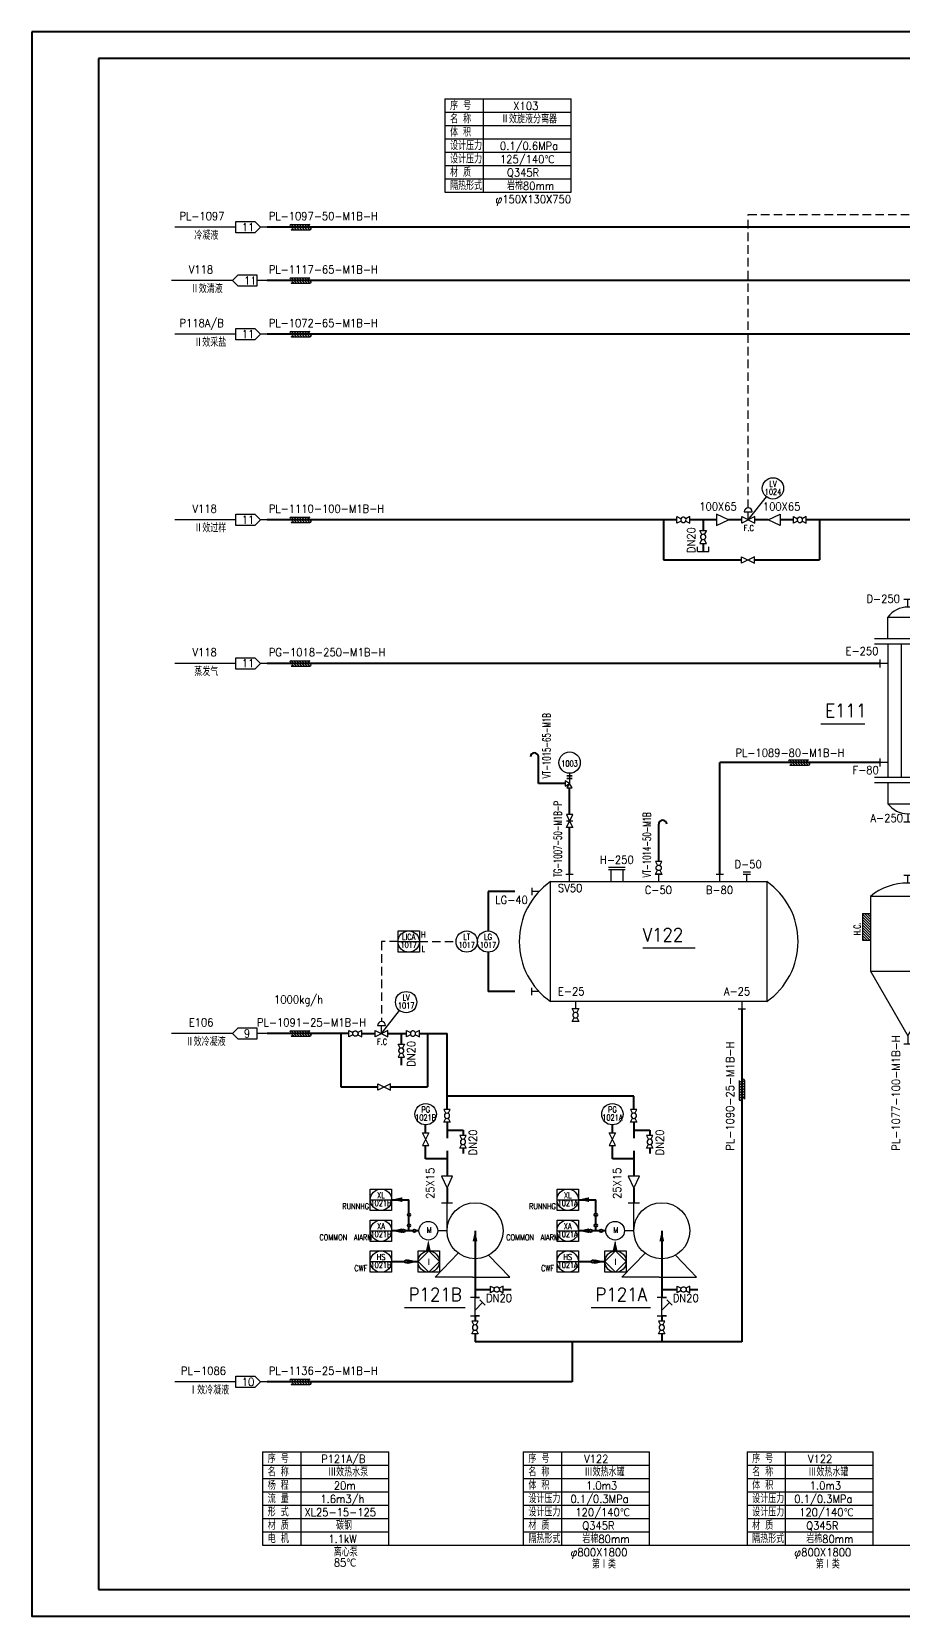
# Model space of a CAD drawing. Header units: millimetres. Extents: x 3 to 844, y 0 to 594.
# Drawn here: x 3 to 330, y 0 to 594 of the extents above; entities that cross this region are included whole.
import ezdxf
from ezdxf.enums import TextEntityAlignment as Align

# ---------------------------------------------------------------- set-up
doc = ezdxf.new("R2010")
doc.units = ezdxf.units.MM
doc.linetypes.add('HIDDEN2', pattern=[4.7625, 3.175, -1.5875])
for name, color, linetype in [('arrow', 9, 'Continuous'), ('instrument', 4, 'Continuous'), ('SB', 2, 'Continuous'), ('TEXT', 2, 'Continuous'), ('TXT', 7, 'Continuous')]:
    doc.layers.add(name, color=color, linetype=linetype)
for name, color, linetype, lineweight in [('PL', 7, 'Continuous', 40), ('标注', 1, 'HIDDEN2', 25), ('粗实线', 7, 'Continuous', 40), ('细实线', 7, 'Continuous', 25), ('设备', 7, 'Continuous', 25)]:
    doc.layers.add(name, color=color, linetype=linetype, lineweight=lineweight)
doc.styles.add('romanc', font='romanc.shx', dxfattribs={"width": 0.7, "bigfont": 'hztxt.shx'})
doc.styles.get("Standard").update_dxf_attribs({"font": 'standard1.shx', "bigfont": 'gbcbig.shx'})

# ---------------------------------------------------------------- blocks, each defined once
blk = doc.blocks.new('A$C6c86742b')
at = {"layer": '设备'}
h = blk.add_hatch(dxfattribs=at)
h.set_pattern_fill('JIS_WOOD', color=256, angle=90)
h.set_pattern_definition([(135, (-1121.0159, -487.17654), (-0.5, -0.5), [])])
h.paths.add_polyline_path([(3, 48.78), (0, 48.78), (0, 38.78), (3, 38.78)])
for p, q in [((15.5, 63.24), (18.5, 63.24)), ((17, 60.24), (17, 63.24)), ((0, 48.78), (0, 38.78)), ((0, 48.78), (3, 48.78)), ((31, 49.94), (34, 49.94)), ((34, 51.44), (34, 48.44)), ((0, 38.78), (3, 38.78)), ((3, 27.25), (17, 3)), ((17, 3), (31, 27.25)), ((15.5, 0), (18.5, 0)), ((17, 3), (17, 0))]:
    blk.add_line(p, q, dxfattribs=at)
blk.add_lwpolyline([(3, 27.25), (31, 27.25), (31, 55.25), (3, 55.25)], close=True, dxfattribs=at)
blk.add_arc((17, 38.1), 22.14, 50.77062, 129.22938, dxfattribs=at)
blk = doc.blocks.new('A$C30e6acbd')
at = {"layer": '设备'}
for p, q in [((34.77, 55.9), (41.07, 55.9)), ((34.77, 55), (41.07, 55)), ((35.67, 55), (35.67, 50.5)), ((40.17, 55), (40.17, 50.5)), ((85.28, 54.1), (87.98, 54.1)), ((6.01, 48.08), (6.01, 45.38)), ((13.07, 50.5), (94.07, 50.5)), ((13.07, 5.5), (13.07, 50.5)), ((18.82, 53.2), (21.52, 53.2)), ((20.17, 50.5), (20.17, 53.2)), ((52.22, 53.2), (54.92, 53.2)), ((53.57, 50.5), (53.57, 53.2)), ((75.11, 53.2), (77.81, 53.2)), ((76.46, 50.5), (76.46, 53.2)), ((85.28, 53.2), (87.98, 53.2)), ((86.63, 50.5), (86.63, 53.2)), ((94.07, 50.5), (94.07, 5.5)), ((8.71, 46.73), (6.01, 46.73)), ((6.01, 7.92), (6.01, 10.62)), ((8.71, 9.27), (6.01, 9.27)), ((94.07, 5.5), (13.07, 5.5)), ((23.75, 2.8), (21.05, 2.8)), ((22.4, 5.5), (22.4, 2.8)), ((83.39, 2.8), (86.09, 2.8)), ((84.74, 5.5), (84.74, 2.8))]:
    blk.add_line(p, q, dxfattribs=at)
for centre, start, end in [((28.71, 28), 124.80245, 235.19755), ((78.43, 28), 304.80245, 55.19755)]:
    blk.add_arc(centre, 27.4, start, end, dxfattribs=at)
blk = doc.blocks.new('A$C0952c0bb')
at = {"layer": '设备'}
for p, q in [((17.4, 35.44), (21.6, 35.44)), ((19.5, 24.94), (19.5, 35.44)), ((19.5, 24.94), (16, 24.94)), ((15.03, 7.48), (23.71, 16.53)), ((43.03, 7.48), (35.09, 15.75)), ((29.03, 7.48), (15.03, 7.48)), ((29.03, 7.48), (43.03, 7.48))]:
    blk.add_line(p, q, dxfattribs=at)
for centre, radius in [((30, 24.94), 10.5), ((12.5, 24.94), 3.5)]:
    blk.add_circle(centre, radius, dxfattribs=at)
blk.add_text('M', height=2.1).set_placement((11.8, 24.18, 126))
blk = doc.blocks.new('A$Cfcf5278a')
at = {"layer": '设备'}
h = blk.add_hatch(dxfattribs=at)
h.set_pattern_fill('JIS_WOOD', color=256)
h.set_pattern_definition([(45, (-1258.7297, -590.2213), (-0.5, 0.5), [])])
h.paths.add_polyline_path([(23, 46.72), (20, 46.72), (20, 36.72), (23, 36.72)])
for p, q in [((11, 83.43), (14, 83.43)), ((12.5, 80.43), (12.5, 83.43)), ((5, 68.72), (5, 76.72)), ((5, 76.72), (20, 76.72)), ((20, 68.72), (20, 76.72)), ((0, 68.72), (25, 68.72)), ((0, 66.72), (25, 66.72)), ((5, 66.72), (5, 16.72)), ((10, 66.72), (10, 16.72)), ((15, 66.72), (15, 16.72)), ((20, 66.72), (20, 16.72)), ((2, 60.84), (2, 57.84)), ((20, 62.75), (23, 62.75)), ((23, 64.25), (23, 61.25)), ((5, 59.34), (2, 59.34)), ((23, 46.72), (20, 46.72)), ((23, 46.72), (23, 36.72)), ((23, 36.72), (20, 36.72)), ((2, 23.63), (2, 20.63)), ((5, 22.13), (2, 22.13)), ((20, 19.32), (23, 19.32)), ((23, 20.82), (23, 17.82)), ((0, 16.72), (25, 16.72)), ((0, 14.72), (25, 14.72)), ((5, 14.72), (5, 6.72)), ((20, 14.72), (20, 6.72)), ((5, 6.72), (20, 6.72)), ((11, 0), (14, 0)), ((12.5, 3), (12.5, 0))]:
    blk.add_line(p, q, dxfattribs=at)
for centre, start, end in [((12.5, 71), 37.29069, 142.70931), ((12.5, 12.43), 217.29069, 322.70931)]:
    blk.add_arc(centre, 9.43, start, end, dxfattribs=at)
blk = doc.blocks.new('A$Cadf2ccbb')
blk.add_lwpolyline([(1.51, 1.64), (0, 2.4), (0, 0), (1.51, 0.76, 1), (3.29, 1.64), (4.8, 2.4), (4.8, 0), (3.29, 0.76, 1.609915), (1.51, 0.76, 4.279146)], format="xyb", close=True)
blk = doc.blocks.new('A$C99887f0c')
blk.add_lwpolyline([(4.8, 2.4), (0, 0), (0, 2.4), (4.8, 0)], close=True)
at = {"layer": '设备'}
for p, q in [((0.9, 4.2), (3.9, 4.2)), ((2.4, 1.2), (2.4, 4.2))]:
    blk.add_line(p, q, dxfattribs=at)
blk.add_arc((2.4, 4.2), 1.5, 0, 180, dxfattribs=at)
blk = doc.blocks.new('A$Cc0267e56')
blk.add_lwpolyline([(4.8, 2.4), (0, 0), (0, 2.4), (4.8, 0)], close=True)
blk = doc.blocks.new('A$C71590365')
blk.add_lwpolyline([(4.53, 2.12), (0, 4.24), (0, 0)], close=True)
blk = doc.blocks.new('A$Cf45da477')
for p, q in [((1.63, 4.24), (0, 4.24)), ((1.63, 0), (0, 0))]:
    blk.add_line(p, q)
blk.add_lwpolyline([(1.63, 0), (1.63, 4.24)])
blk = doc.blocks.new('A$C68e34116')
blk.add_lwpolyline([(2.4, 2.4), (2.4, 1.2), (4.8, 2.4), (4.8, 0), (0, 2.4), (0, 0), (2.4, 1.2), (2.4, 0)])
blk = doc.blocks.new('A$Ca9a4f954')
at = {"layer": 'SB'}
for p, q in [((1.66, 1.66), (0, 2.62)), ((0, 2.62), (0, 0.7)), ((0, 0.7), (1.66, 1.66)), ((2.62, 4.54), (0.7, 4.54)), ((0.7, 4.54), (1.66, 4.54)), ((2.62, 3.58), (0.7, 3.58)), ((0.7, 3.58), (1.66, 3.58)), ((1.66, 1.66), (0.7, 0)), ((0.7, 0), (2.62, 0)), ((1.66, 5.5), (1.66, 4.54)), ((1.66, 4.54), (2.62, 4.54)), ((1.66, 4.54), (1.66, 3.58)), ((1.66, 3.58), (2.62, 3.58)), ((1.66, 3.58), (1.66, 1.66)), ((2.62, 0), (1.66, 1.66))]:
    blk.add_line(p, q, dxfattribs=at)
blk = doc.blocks.new('A$Cb8befc21')
blk.add_lwpolyline([(0, 0, 0, 0, 0), (0, 2.4, 0, 0, 0), (4.8, 0, 0, 1.2, 0), (2.85, 0.975, 0, 0, 0), (4.8, 0, 0, 0, 0), (4.8, 2.4, 0, 0, 0)], format="xyseb")
blk = doc.blocks.new('A$C7aa2ae0a')
at = {"layer": 'arrow'}
blk.add_lwpolyline([(0, 5.57), (0, 2.14), (0, 3.86), (2.14, 3.86), (5, 1), (4, 0), (6, 2), (5, 1), (2.14, 3.86), (6.86, 3.86), (6.86, 2.14), (6.86, 5.57)], dxfattribs=at)
blk = doc.blocks.new('A$Cb12c0229')
at = {"layer": 'TEXT', "style": 'romanc', "width": 0.7}
blk.add_text('H.C.', height=2.5, rotation=90, dxfattribs=at).set_placement((2.5, -0.17))
blk = doc.blocks.new('A$Cbfcf88ef')
at = {"layer": 'arrow', "color": 1, "ltscale": 0.2}
blk.add_lwpolyline([(0, 0, 0, 1.8, 0), (4, 0, 1.8, 1.8, 0)], format="xyseb", dxfattribs=at)

msp = doc.modelspace()

# ---------------------------------------------------------------- hatches: boundary and pattern name
at = {"layer": '细实线'}
h = msp.add_hatch(dxfattribs=at)
h.set_pattern_fill('JIS_WOOD', color=256, angle=90)
h.set_pattern_definition([(135, (-750.9886, -96.83686), (-0.5, -0.5), [])])
edge = h.paths.add_edge_path()
edge.add_arc((107.69, 520.08), 0.5, 270, 450)
edge.add_arc((107.69, 521.08), 0.5, 90, 270, ccw=False)
edge.add_line((107.69, 521.58), (100.69, 521.58))
edge.add_arc((100.69, 521.08), 0.5, 90, 270)
edge.add_arc((100.69, 520.08), 0.5, -90, 90, ccw=False)
edge.add_line((100.69, 519.58), (107.69, 519.58))
h = msp.add_hatch(dxfattribs=at)
h.set_pattern_fill('JIS_WOOD', color=256, angle=90)
h.set_pattern_definition([(135, (-750.9886, -116.83686), (-0.5, -0.5), [])])
edge = h.paths.add_edge_path()
edge.add_arc((107.69, 500.08), 0.5, 270, 450)
edge.add_arc((107.69, 501.08), 0.5, 90, 270, ccw=False)
edge.add_line((107.69, 501.58), (100.69, 501.58))
edge.add_arc((100.69, 501.08), 0.5, 90, 270)
edge.add_arc((100.69, 500.08), 0.5, -90, 90, ccw=False)
edge.add_line((100.69, 499.58), (107.69, 499.58))
h = msp.add_hatch(dxfattribs=at)
h.set_pattern_fill('JIS_WOOD', color=256, angle=90)
h.set_pattern_definition([(135, (-750.9886, -136.9252), (-0.5, -0.5), [])])
edge = h.paths.add_edge_path()
edge.add_arc((107.69, 479.99), 0.5, 270, 450)
edge.add_arc((107.69, 480.99), 0.5, 90, 270, ccw=False)
edge.add_line((107.69, 481.49), (100.69, 481.49))
edge.add_arc((100.69, 480.99), 0.5, 90, 270)
edge.add_arc((100.69, 479.99), 0.5, -90, 90, ccw=False)
edge.add_line((100.69, 479.49), (107.69, 479.49))
h = msp.add_hatch(dxfattribs=at)
h.set_pattern_fill('JIS_WOOD', color=256, angle=90)
h.set_pattern_definition([(135, (-750.9886, -206.5169), (-0.5, -0.5), [])])
edge = h.paths.add_edge_path()
edge.add_arc((107.69, 410.4), 0.5, 270, 450)
edge.add_arc((107.69, 411.4), 0.5, 90, 270, ccw=False)
edge.add_line((107.69, 411.9), (100.69, 411.9))
edge.add_arc((100.69, 411.4), 0.5, 90, 270)
edge.add_arc((100.69, 410.4), 0.5, -90, 90, ccw=False)
edge.add_line((100.69, 409.9), (107.69, 409.9))
h = msp.add_hatch(dxfattribs=at)
h.set_pattern_fill('JIS_WOOD', color=256, angle=90)
h.set_pattern_definition([(135, (-750.9886, -260.3157), (-0.5, -0.5), [])])
edge = h.paths.add_edge_path()
edge.add_arc((107.69, 356.6), 0.5, 270, 450)
edge.add_arc((107.69, 357.6), 0.5, 90, 270, ccw=False)
edge.add_line((107.69, 358.1), (100.69, 358.1))
edge.add_arc((100.69, 357.6), 0.5, 90, 270)
edge.add_arc((100.69, 356.6), 0.5, -90, 90, ccw=False)
edge.add_line((100.69, 356.1), (107.69, 356.1))
h = msp.add_hatch(dxfattribs=at)
h.set_pattern_fill('JIS_WOOD', color=256, angle=90)
h.set_pattern_definition([(135, (-564.1624, -297.52465), (-0.5, -0.5), [])])
edge = h.paths.add_edge_path()
edge.add_arc((294.51, 319.39), 0.5, 270, 450)
edge.add_arc((294.51, 320.39), 0.5, 90, 270, ccw=False)
edge.add_line((294.51, 320.89), (287.51, 320.89))
edge.add_arc((287.51, 320.39), 0.5, 90, 270)
edge.add_arc((287.51, 319.39), 0.5, -90, 90, ccw=False)
edge.add_line((287.51, 318.89), (294.51, 318.89))
h = msp.add_hatch(dxfattribs=at)
h.set_pattern_fill('JIS_WOOD', color=256, angle=90)
h.set_pattern_definition([(135, (-750.9886, -399.0857), (-0.5, -0.5), [])])
edge = h.paths.add_edge_path()
edge.add_arc((107.69, 217.83), 0.5, 270, 450)
edge.add_arc((107.69, 218.83), 0.5, 90, 270, ccw=False)
edge.add_line((107.69, 219.33), (100.69, 219.33))
edge.add_arc((100.69, 218.83), 0.5, 90, 270)
edge.add_arc((100.69, 217.83), 0.5, -90, 90, ccw=False)
edge.add_line((100.69, 217.33), (107.69, 217.33))
h = msp.add_hatch(dxfattribs=at)
h.set_pattern_fill('JIS_WOOD', color=256)
h.set_pattern_definition([(45, (-347.8891, 1052.4539), (-0.5, 0.5), [])])
edge = h.paths.add_edge_path()
edge.add_arc((269.03, 193.78), 0.5, 180, 360)
edge.add_arc((270.03, 193.78), 0.5, 0, 180, ccw=False)
edge.add_line((270.53, 193.78), (270.53, 200.78))
edge.add_arc((270.03, 200.78), 0.5, 0, 180)
edge.add_arc((269.03, 200.78), 0.5, -180, 0, ccw=False)
edge.add_line((268.53, 200.78), (268.53, 193.78))
h = msp.add_hatch(dxfattribs=at)
h.set_pattern_fill('JIS_WOOD', color=256, angle=90)
h.set_pattern_definition([(135, (-750.9886, -529.6724), (-0.5, -0.5), [])])
edge = h.paths.add_edge_path()
edge.add_arc((107.69, 87.25), 0.5, 270, 450)
edge.add_arc((107.69, 88.25), 0.5, 90, 270, ccw=False)
edge.add_line((107.69, 88.75), (100.69, 88.75))
edge.add_arc((100.69, 88.25), 0.5, 90, 270)
edge.add_arc((100.69, 87.25), 0.5, -90, 90, ccw=False)
edge.add_line((100.69, 86.75), (107.69, 86.75))

# ---------------------------------------------------------------- linework, layer by layer
for points in [[(91.69, 520.58), (89.14, 520.58), (87.02, 518.46), (79.95, 518.46), (79.95, 522.7), (87.02, 522.7), (89.14, 520.58)], [(91.69, 500.58), (87.81, 500.58), (87.81, 498.46), (80.74, 498.46), (78.62, 500.58), (80.74, 502.7), (87.81, 502.7), (87.81, 500.58)], [(91.69, 480.49), (89.14, 480.49), (87.02, 478.37), (79.95, 478.37), (79.95, 482.61), (87.02, 482.61), (89.14, 480.49)], [(91.69, 410.9), (89.14, 410.9), (87.02, 408.78), (79.95, 408.78), (79.95, 413.02), (87.02, 413.02), (89.14, 410.9)], [(91.69, 357.1), (89.14, 357.1), (87.02, 354.98), (79.95, 354.98), (79.95, 359.22), (87.02, 359.22), (89.14, 357.1)], [(91.69, 218.33), (87.81, 218.33), (87.81, 216.21), (80.74, 216.21), (78.62, 218.33), (80.74, 220.45), (87.81, 220.45), (87.81, 218.33)], [(91.69, 87.75), (89.14, 87.75), (87.02, 85.62), (79.95, 85.62), (79.95, 89.87), (87.02, 89.87), (89.14, 87.75)]]:
    msp.add_lwpolyline(points)
at = {"layer": 'instrument'}
for p, q in [((271.98, 410.9), (278.76, 419.53)), ((140.7, 252.83), (148.7, 252.83)), ((134.51, 218.33), (141.28, 226.96)), ((130.31, 156.06), (138.31, 156.06)), ((200.31, 156.06), (208.31, 156.06)), ((130.31, 144.42), (138.31, 144.42)), ((200.31, 144.42), (208.31, 144.42)), ((152.22, 136.84), (148.22, 132.84)), ((156.22, 132.84), (152.22, 136.84)), ((222.22, 136.84), (218.22, 132.84)), ((226.22, 132.84), (222.22, 136.84)), ((130.31, 132.84), (138.31, 132.84)), ((148.22, 132.84), (152.22, 128.84)), ((152.22, 128.84), (156.22, 132.84)), ((200.31, 132.84), (208.31, 132.84)), ((218.22, 132.84), (222.22, 128.84)), ((222.22, 128.84), (226.22, 132.84))]:
    msp.add_line(p, q, dxfattribs=at)
for points in [[(140.7, 256.83), (148.7, 256.83), (148.7, 248.83), (140.7, 248.83)], [(130.31, 160.06), (138.31, 160.06), (138.31, 152.06), (130.31, 152.06)], [(200.31, 160.06), (208.31, 160.06), (208.31, 152.06), (200.31, 152.06)], [(130.31, 148.42), (138.31, 148.42), (138.31, 140.42), (130.31, 140.42)], [(200.31, 148.42), (208.31, 148.42), (208.31, 140.42), (200.31, 140.42)], [(130.31, 136.84), (138.31, 136.84), (138.31, 128.84), (130.31, 128.84)], [(148.22, 136.84), (156.22, 136.84), (156.22, 128.84), (148.22, 128.84)], [(200.31, 136.84), (208.31, 136.84), (208.31, 128.84), (200.31, 128.84)], [(218.22, 136.84), (226.22, 136.84), (226.22, 128.84), (218.22, 128.84)]]:
    msp.add_lwpolyline(points, close=True, dxfattribs=at)
at = {"layer": 'instrument', "ltscale": 2}
for centre in [(281.23, 422.68), (204.99, 319.9), (166.44, 252.83), (174.44, 252.83), (143.75, 230.11), (151.06, 188.12), (221.06, 188.12)]:
    msp.add_circle(centre, 4, dxfattribs=at)
at = {"layer": 'instrument'}
for centre in [(144.7, 252.83), (134.31, 156.06), (204.31, 156.06), (134.31, 144.42), (204.31, 144.42), (134.31, 132.84), (152.22, 132.84), (204.31, 132.84), (222.22, 132.84)]:
    msp.add_circle(centre, 4, dxfattribs=at)
at = {"layer": 'PL'}
for p, q in [((423.6, 520.58), (91.69, 520.58)), ((365.3, 500.58), (91.69, 500.58)), ((352.7, 480.49), (91.69, 480.49)), ((245.26, 410.9), (91.69, 410.9)), ((260.06, 410.9), (250.06, 410.9)), ((269.58, 410.9), (264.58, 410.9)), ((279.38, 410.9), (274.38, 410.9)), ((288.91, 410.9), (283.91, 410.9)), ((415.3, 410.9), (293.71, 410.9)), ((321.26, 357.1), (91.69, 357.1)), ((261.29, 278.03), (261.29, 319.89)), ((321.26, 319.89), (261.29, 319.89)), ((204.99, 278.03), (204.99, 295.6)), ((238.39, 282.83), (238.39, 296.79)), ((269.56, 227.63), (269.56, 102.75)), ((122.31, 218.33), (91.69, 218.33)), ((148.71, 218.33), (159.06, 218.33)), ((159.06, 189.92), (159.06, 218.33)), ((229.06, 194.92), (159.06, 194.92)), ((169.56, 144.42), (169.56, 119.4)), ((239.56, 144.42), (239.56, 119.4)), ((269.56, 102.75), (169.56, 102.75)), ((206.01, 87.75), (91.69, 87.75))]:
    msp.add_line(p, q, dxfattribs=at)
at = {"layer": '标注'}
for p, q in [((271.98, 415.4), (271.98, 525.4)), ((271.98, 525.4), (506.19, 525.4)), ((140.7, 252.83), (134.51, 252.83)), ((134.51, 252.83), (134.51, 222.83)), ((148.7, 252.83), (162.44, 252.83)), ((152.22, 136.84), (152.13, 140.92)), ((222.22, 136.84), (222.13, 140.92))]:
    msp.add_line(p, q, dxfattribs=at)
at = {"layer": '粗实线'}
for p, q in [((28.4, 583.89), (28.4, 9.89)), ((834.4, 583.89), (28.4, 583.89)), ((240.26, 410.9), (240.26, 395.9)), ((255.06, 410.9), (255.06, 406.9)), ((298.71, 410.9), (298.71, 395.9)), ((255.06, 402.1), (255.06, 399.1)), ((240.26, 395.9), (269.48, 395.9)), ((274.28, 395.9), (298.71, 395.9)), ((193.33, 312.06), (193.33, 322.06)), ((203.33, 312.06), (193.33, 312.06)), ((204.99, 300.4), (204.99, 310.4)), ((184.44, 271.56), (174.44, 271.56)), ((174.44, 271.56), (174.44, 256.83)), ((174.44, 248.83), (174.44, 234.1)), ((184.44, 234.1), (174.44, 234.1)), ((119.31, 218.33), (119.31, 198.33)), ((127.11, 218.33), (132.11, 218.33)), ((136.91, 218.33), (143.91, 218.33)), ((141.91, 218.33), (141.91, 214.33)), ((151.71, 218.33), (151.71, 198.33)), ((141.91, 209.53), (141.91, 206.53)), ((119.31, 198.33), (133.11, 198.33)), ((137.91, 198.33), (151.71, 198.33)), ((229.06, 189.92), (229.06, 194.92)), ((159.06, 185.12), (159.06, 179.12)), ((229.06, 185.12), (229.06, 179.12)), ((151.06, 181.12), (151.06, 184.12)), ((159.06, 182.12), (165.06, 182.12)), ((165.06, 182.12), (165.06, 180.12)), ((221.06, 181.12), (221.06, 184.12)), ((229.06, 182.12), (235.06, 182.12)), ((235.06, 182.12), (235.06, 180.12)), ((151.06, 171.32), (151.06, 176.32)), ((159.06, 174.32), (159.06, 164.92)), ((165.06, 175.32), (165.06, 173.32)), ((221.06, 171.32), (221.06, 176.32)), ((229.06, 174.32), (229.06, 164.92)), ((235.06, 175.32), (235.06, 173.32)), ((159.06, 171.32), (151.06, 171.32)), ((229.06, 171.32), (221.06, 171.32)), ((159.06, 160.39), (159.06, 154.92)), ((229.06, 160.39), (229.06, 154.92)), ((138.31, 156.06), (144.81, 156.06)), ((144.81, 150.92), (144.81, 156.06)), ((208.31, 156.06), (214.81, 156.06)), ((214.81, 150.92), (214.81, 156.06)), ((144.81, 146.92), (144.81, 149.92)), ((214.81, 146.92), (214.81, 149.92)), ((142.31, 144.42), (138.31, 144.42)), ((146.31, 144.42), (143.31, 144.42)), ((144.81, 144.42), (144.81, 145.92)), ((148.56, 144.42), (147.25, 144.42)), ((212.31, 144.42), (208.31, 144.42)), ((216.31, 144.42), (213.31, 144.42)), ((214.81, 144.42), (214.81, 145.92)), ((218.56, 144.42), (217.25, 144.42)), ((138.31, 132.84), (143.22, 132.84)), ((144.22, 132.84), (148.22, 132.84)), ((208.31, 132.84), (213.22, 132.84)), ((214.22, 132.84), (218.22, 132.84)), ((169.56, 122.4), (175.31, 122.4)), ((180.11, 122.4), (183.11, 122.4)), ((239.56, 122.4), (245.31, 122.4)), ((250.11, 122.4), (253.11, 122.4)), ((169.56, 112.55), (169.56, 110.55)), ((239.56, 112.55), (239.56, 110.55)), ((169.56, 105.75), (169.56, 102.75)), ((206.01, 102.75), (206.01, 87.75)), ((239.56, 105.75), (239.56, 102.75)), ((28.4, 9.89), (834.4, 9.89))]:
    msp.add_line(p, q, dxfattribs=at)
msp.add_lwpolyline([(3.4, 593.89), (3.4, -0.11), (844.4, -0.11), (844.4, 593.89)], close=True, dxfattribs=at)
for centre in [(144.81, 150.42), (214.81, 150.42), (142.81, 144.42), (144.81, 146.42), (146.81, 144.42), (212.81, 144.42), (214.81, 146.42), (216.81, 144.42), (143.72, 132.84), (213.72, 132.84)]:
    msp.add_circle(centre, 0.5, dxfattribs=at)
for centre in [(191.83, 322.06), (239.89, 296.79)]:
    msp.add_arc(centre, 1.5, 0, 180, dxfattribs=at)
at = {"layer": '细实线'}
for p, q in [((158.27, 568.71), (205.6, 568.71)), ((158.27, 568.71), (158.27, 533.71)), ((172.63, 568.71), (172.63, 533.71)), ((205.6, 533.71), (205.6, 568.71)), ((158.27, 563.71), (205.6, 563.71)), ((158.27, 558.71), (205.6, 558.71)), ((158.27, 553.71), (205.6, 553.71)), ((158.27, 548.71), (205.6, 548.71)), ((158.27, 543.71), (205.6, 543.71)), ((158.27, 538.71), (205.6, 538.71)), ((158.27, 533.71), (205.6, 533.71)), ((79.95, 520.58), (57.06, 520.58)), ((100.69, 521.58), (107.69, 521.58)), ((100.69, 519.58), (107.69, 519.58)), ((78.62, 500.58), (55.74, 500.58)), ((100.69, 501.58), (107.69, 501.58)), ((100.69, 499.58), (107.69, 499.58)), ((100.69, 481.49), (107.69, 481.49)), ((79.95, 480.49), (57.06, 480.49)), ((100.69, 479.49), (107.69, 479.49)), ((79.95, 410.9), (57.06, 410.9)), ((100.69, 411.9), (107.69, 411.9)), ((100.69, 409.9), (107.69, 409.9)), ((79.95, 357.1), (57.06, 357.1)), ((100.69, 358.1), (107.69, 358.1)), ((100.69, 356.1), (107.69, 356.1)), ((287.51, 320.89), (294.51, 320.89)), ((287.51, 318.89), (294.51, 318.89)), ((78.62, 218.33), (55.74, 218.33)), ((100.69, 219.33), (107.69, 219.33)), ((100.69, 217.33), (107.69, 217.33)), ((268.53, 200.78), (268.53, 193.78)), ((270.53, 200.78), (270.53, 193.78)), ((79.95, 87.75), (57.06, 87.75)), ((100.69, 88.75), (107.69, 88.75)), ((100.69, 86.75), (107.69, 86.75)), ((89.93, 61.52), (137.26, 61.52)), ((89.93, 61.52), (89.93, 26.52)), ((104.29, 61.52), (104.29, 26.52)), ((137.26, 26.52), (137.26, 61.52)), ((187.62, 61.52), (234.94, 61.52)), ((187.62, 61.52), (187.62, 26.52)), ((201.98, 61.52), (201.98, 26.52)), ((234.94, 26.52), (234.94, 61.52)), ((271.5, 61.52), (318.83, 61.52)), ((271.5, 61.52), (271.5, 26.52)), ((285.86, 61.52), (285.86, 26.52)), ((318.83, 26.52), (318.83, 61.52)), ((89.93, 56.52), (137.26, 56.52)), ((187.62, 56.52), (234.94, 56.52)), ((271.5, 56.52), (318.83, 56.52)), ((89.93, 51.52), (137.26, 51.52)), ((187.62, 51.52), (234.94, 51.52)), ((271.5, 51.52), (318.83, 51.52)), ((89.93, 46.52), (137.26, 46.52)), ((187.62, 46.52), (234.94, 46.52)), ((271.5, 46.52), (318.83, 46.52)), ((89.93, 41.52), (137.26, 41.52)), ((89.93, 36.52), (137.26, 36.52)), ((187.62, 41.52), (234.94, 41.52)), ((187.62, 36.52), (234.94, 36.52)), ((271.5, 41.52), (318.83, 41.52)), ((271.5, 36.52), (318.83, 36.52)), ((89.93, 31.52), (137.26, 31.52)), ((187.62, 31.52), (234.94, 31.52)), ((271.5, 31.52), (318.83, 31.52)), ((89.93, 26.52), (137.26, 26.52)), ((137.26, 26.52), (611.59, 26.52)), ((187.62, 26.52), (234.94, 26.52)), ((271.5, 26.52), (318.83, 26.52))]:
    msp.add_line(p, q, dxfattribs=at)
for centre, start, end in [((100.69, 521.08), 90, 270), ((100.69, 520.08), 270, 90), ((107.69, 521.08), 90, 270), ((107.69, 520.08), 270, 90), ((100.69, 501.08), 90, 270), ((100.69, 500.08), 270, 90), ((107.69, 501.08), 90, 270), ((107.69, 500.08), 270, 90), ((100.69, 480.99), 90, 270), ((107.69, 480.99), 90, 270), ((100.69, 479.99), 270, 90), ((107.69, 479.99), 270, 90), ((100.69, 411.4), 90, 270), ((100.69, 410.4), 270, 90), ((107.69, 411.4), 90, 270), ((107.69, 410.4), 270, 90), ((100.69, 357.6), 90, 270), ((100.69, 356.6), 270, 90), ((107.69, 357.6), 90, 270), ((107.69, 356.6), 270, 90), ((287.51, 320.39), 90, 270), ((294.51, 320.39), 90, 270), ((287.51, 319.39), 270, 90), ((294.51, 319.39), 270, 90), ((100.69, 218.83), 90, 270), ((100.69, 217.83), 270, 90), ((107.69, 218.83), 90, 270), ((107.69, 217.83), 270, 90), ((269.03, 200.78), 180, 0), ((270.03, 200.78), 0, 180), ((269.03, 193.78), 180, 0), ((270.03, 193.78), 0, 180), ((100.69, 88.25), 90, 270), ((100.69, 87.25), 270, 90), ((107.69, 88.25), 90, 270), ((107.69, 87.25), 270, 90)]:
    msp.add_arc(centre, 0.5, start, end, dxfattribs=at)
at = {"layer": '设备', "const_width": 0.5}
for points in [[(299.09, 334.43), (315.74, 334.43)], [(232.38, 250.43), (252.17, 250.43)], [(143.06, 115.6), (165.95, 115.6)], [(213.06, 115.6), (235.42, 115.6)]]:
    msp.add_lwpolyline(points, dxfattribs=at)

# ---------------------------------------------------------------- block references
at = {"layer": '细实线'}
for name, p in [('A$C71590365', (260.06, 408.78)), ('A$Cc0267e56', (269.48, 394.7)), ('A$Cb12c0229', (311.56, 255.33)), ('A$Cc0267e56', (133.11, 197.13)), ('A$Cbfcf88ef', (138.31, 156.08)), ('A$Cbfcf88ef', (208.31, 156.08)), ('A$Cbfcf88ef', (138.31, 144.42)), ('A$Cbfcf88ef', (208.31, 144.42))]:
    msp.add_blockref(name, p, dxfattribs=at)
at = {"layer": '细实线', "xscale": -1}
msp.add_blockref('A$C71590365', (283.91, 408.78), dxfattribs=at)
at = {"layer": '细实线'}
for name, p, rotation in [('A$Cf45da477', (252.94, 400.73), 270), ('A$Cc0267e56', (149.86, 181.12), 270), ('A$Cc0267e56', (219.86, 181.12), 270), ('A$C71590365', (156.94, 164.92), 270), ('A$C71590365', (226.94, 164.92), 270), ('A$Cbfcf88ef', (169.56, 144.42), 270), ('A$Cbfcf88ef', (239.56, 144.42), 270), ('A$Cbfcf88ef', (152.06, 140.92), 270), ('A$Cbfcf88ef', (222.06, 140.92), 270), ('A$Cbfcf88ef', (148.22, 132.84), 180), ('A$Cbfcf88ef', (218.22, 132.84), 180)]:
    msp.add_blockref(name, p, dxfattribs=dict(at, rotation=rotation))
at = {"layer": '设备'}
for name, p, rotation in [('A$Cadf2ccbb', (250.06, 412.1), 180), ('A$Cadf2ccbb', (293.71, 412.1), 180), ('A$Cadf2ccbb', (256.26, 402.1), 89.99999999999997), ('A$C68e34116', (203.79, 300.4), 270), ('A$Cadf2ccbb', (206.02, 227.63), 270), ('A$Cadf2ccbb', (143.11, 209.53), 89.99999999999997), ('A$Cadf2ccbb', (148.71, 219.53), 180), ('A$Cadf2ccbb', (157.86, 189.92), 270), ('A$Cadf2ccbb', (227.86, 189.92), 270), ('A$Cb8befc21', (160.26, 174.32), 90), ('A$Cadf2ccbb', (163.86, 180.12), 270), ('A$Cb8befc21', (230.26, 174.32), 90), ('A$Cadf2ccbb', (233.86, 180.12), 270), ('A$C7aa2ae0a', (173.42, 112.55), 90), ('A$C7aa2ae0a', (243.42, 112.55), 90), ('A$Cadf2ccbb', (168.36, 110.55), 270), ('A$Cadf2ccbb', (238.36, 110.55), 270)]:
    msp.add_blockref(name, p, dxfattribs=dict(at, rotation=rotation))
for name, p in [('A$C99887f0c', (269.58, 409.7)), ('A$Cfcf5278a', (319.26, 297.76)), ('A$Ca9a4f954', (203.33, 310.4)), ('A$C30e6acbd', (184.82, 224.83)), ('A$C6c86742b', (314.76, 214.52)), ('A$C99887f0c', (132.11, 217.13)), ('A$C0952c0bb', (139.56, 119.49)), ('A$C0952c0bb', (209.56, 119.49))]:
    msp.add_blockref(name, p, dxfattribs=at)
at = {"layer": '设备', "xscale": -1}
for p, rotation in [((237.19, 278.03), 270.0000000000001), ((122.31, 219.53), 180), ((175.31, 123.6), 180), ((245.31, 123.6), 180)]:
    msp.add_blockref('A$Cadf2ccbb', p, dxfattribs=dict(at, rotation=rotation))

# ---------------------------------------------------------------- texts
for s, height, p in [(' 序 号', 3, (158.34, 564.57, 180)), ('X103', 3, (183.91, 564.57, 180)), (' 名 称', 3, (158.34, 559.57, 180)), ('Ⅱ效旋液分离器', 3, (179.29, 559.57, 180)), (' 体 积', 3, (158.34, 554.57, 180)), (' 设计压力', 3, (158.34, 549.57, 180)), ('0.1/0.6MPa', 3, (178.91, 549.57, 180)), (' 设计压力', 3, (158.34, 544.57, 180)), ('125/140℃', 3, (178.91, 544.57, 180)), (' 材 质', 3, (158.34, 539.57, 180)), ('Q345R', 3, (181.54, 539.57, 180)), (' 隔热形式', 3, (158.34, 534.57, 180)), ('岩棉80mm', 3, (181.54, 534.57, 180)), ('φ150X130X750', 3, (177.2, 529.57, 180)), ('冷凝液', 3, (64.34, 515.93, 180)), ('11', 3, (82.15, 519.1, 180)), ('V118', 3, (62.29, 503.25, 180)), ('PL-1117-65-M1B-H', 3, (92.27, 503.25, 180)), ('Ⅱ效清液', 3, (63.02, 495.93, 180)), ('11', 3, (82.95, 499.1, 180)), ('P118A/B', 3, (58.78, 483.16, 180)), ('11', 3, (82.15, 479.02, 180)), ('PL-1072-65-M1B-H', 3, (92.27, 483.16, 180)), ('Ⅱ效采盐', 3, (64.34, 475.84, 180)), ('V118', 3, (63.62, 413.57, 180)), ('PL-1110-100-M1B-H', 3, (92.27, 413.57, 180)), ('100X65', 3, (253.6, 414.41, 180)), ('100X65', 3, (277.45, 414.41, 180)), ('11', 3, (82.15, 409.42, 180)), ('Ⅱ效过样', 3, (64.34, 406.25, 180)), ('D-250', 3, (316.28, 379.81, 180)), ('V118', 3, (63.62, 359.77, 180)), ('PG-1018-250-M1B-H', 3, (92.27, 359.77, 180)), ('E-250', 3, (308.43, 360.23, 180)), ('11', 3, (82.15, 355.63, 180)), ('蒸发气', 3, (64.34, 352.45, 180)), ('E111', 5, (300.81, 336.88, 180)), ('PL-1089-80-M1B-H', 3, (267.18, 322.06, 180)), ('F-80', 3, (311.06, 315.61, 180)), ('A-250', 3, (317.76, 297.61, 180)), ('H-250', 3, (216.37, 281.98, 180)), ('D-50', 3, (266.83, 280.31, 180)), ('SV50', 3, (200.64, 271.39, 180)), ('C-50', 3, (233.18, 270.66, 180)), ('B-80', 3, (256.08, 270.66, 180)), ('LG-40', 3, (177.17, 266.92, 180)), ('V122', 5, (232.39, 252.88, 180)), ('1000kg/h', 3, (94.26, 229.6, 180)), ('E-25', 3, (200.64, 232.66, 180)), ('A-25', 3, (262.84, 232.66, 180)), ('E106', 3, (62.29, 221, 180)), ('9', 3, (82.95, 216.86, 180)), ('PL-1091-25-M1B-H', 3, (87.85, 221, 180)), ('Ⅱ效冷凝液', 3, (61.09, 213.68, 180)), ('P121B', 5, (144.66, 118.05, 180)), ('DN20', 3, (173.69, 117.7, 180)), ('P121A', 5, (214.66, 118.05, 180)), ('DN20', 3, (243.69, 117.7, 180)), ('PL-1086', 3, (59.35, 90.42, 180)), ('10', 3, (82.15, 86.27, 180)), ('PL-1136-25-M1B-H', 3, (92.27, 90.42, 180)), ('Ⅰ效冷凝液', 3, (62.41, 83.09, 180)), (' 序 号', 3, (90, 57.38, 180)), ('P121A/B', 3, (111.87, 57.38, 180)), (' 序 号', 3, (187.69, 57.38, 180)), ('V122', 3, (210.44, 57.38, 180)), (' 序 号', 3, (271.57, 57.38, 180)), ('V122', 3, (294.32, 57.38, 180)), (' 名 称', 3, (90, 52.38, 180)), ('Ⅲ效热水泵', 3, (114.5, 52.38, 180)), (' 名 称', 3, (187.69, 52.38, 180)), ('Ⅲ效热水罐', 3, (210.62, 52.38, 180)), (' 名 称', 3, (271.57, 52.38, 180)), ('Ⅲ效热水罐', 3, (294.5, 52.38, 180)), (' 杨 程', 3, (90, 47.38, 180)), ('20m', 3, (116.64, 47.38, 180)), (' 体 积', 3, (187.69, 47.38, 180)), ('1.0m3', 3, (211.15, 47.38, 180)), (' 体 积', 3, (271.57, 47.38, 180)), ('1.0m3', 3, (295.03, 47.38, 180)), (' 流 量', 3, (90, 42.38, 180)), ('1.6m3/h', 3, (111.6, 42.38, 180)), (' 设计压力', 3, (187.69, 42.38, 180)), ('0.1/0.3MPa', 3, (205.34, 42.38, 180)), (' 设计压力', 3, (271.57, 42.38, 180)), ('0.1/0.3MPa', 3, (289.23, 42.38, 180)), (' 材 质', 3, (90, 32.38, 180)), (' 形 式', 3, (90, 37.38, 180)), ('XL25-15-125', 3, (105.62, 37.38, 180)), ('碳钢', 3, (117.47, 32.38, 180)), (' 材 质', 3, (187.69, 32.38, 180)), (' 设计压力', 3, (187.69, 37.38, 180)), ('120/140℃', 3, (207.17, 37.38, 180)), (' 材 质', 3, (271.57, 32.38, 180)), (' 设计压力', 3, (271.57, 37.38, 180)), ('120/140℃', 3, (291.05, 37.38, 180)), (' 电 机', 3, (90, 27.38, 180)), ('1.1kW', 3, (114.55, 27.38, 180)), (' 隔热形式', 3, (187.69, 27.38, 180)), ('岩棉80mm', 3, (209.8, 27.38, 180)), ('Q345R', 3, (209.8, 32.38, 180)), (' 隔热形式', 3, (271.57, 27.38, 180)), ('岩棉80mm', 3, (293.69, 27.38, 180)), ('Q345R', 3, (293.69, 32.38, 180)), ('离心泵', 3, (116.62, 22.38, 180)), ('φ800X1800', 3, (205.36, 22.38, 180)), ('φ800X1800', 3, (289.25, 22.38, 180)), ('85℃', 3, (116.62, 18.54, 180)), ('第Ⅰ类', 3, (213.38, 17.86, 180)), ('第Ⅰ类', 3, (297.26, 17.86, 180))]:
    msp.add_text(s, height=height).set_placement(p)
for s, p in [('DN20', (252.1, 398.44, 180)), ('DN20', (147.14, 205.87, 180)), ('PL-1090-25-M1B-H', (266.63, 174.43, 180)), ('PL-1077-100-M1B-H', (328.82, 174.43, 180)), ('DN20', (170.3, 172.66, 180)), ('DN20', (240.3, 172.66, 180)), ('25X15', (154.29, 156.35, 180)), ('25X15', (224.29, 156.35, 180))]:
    msp.add_text(s, height=3, rotation=90).set_placement(p)
at = {"width": 0.7}
for s, p in [('VT-1015-65-M1B', (197.91, 314.05, 180)), ('TG-1007-50-M1B-P', (202.05, 277.07, 180)), ('VT-1014-50-M1B', (235.46, 276.9, 180))]:
    msp.add_text(s, height=3, rotation=90, dxfattribs=at).set_placement(p)
at = {"layer": 'TXT', "style": 'romanc', "width": 0.67}
for s, p in [('1024', (281.23, 420.3)), ('LV', (281.23, 423.31)), ('F.C', (272.17, 406.74)), ('1003', (204.99, 318.44)), ('LICA', (144.7, 253.46)), ('H', (150.19, 254.36)), ('LT', (166.44, 253.46)), ('LG', (174.44, 253.46)), ('1017', (144.7, 250.45)), ('L', (150.19, 248.97)), ('1017', (166.44, 250.45)), ('1017', (174.44, 250.45)), ('LV', (143.75, 230.74)), ('1017', (143.75, 227.73)), ('F.C', (134.7, 214.17)), ('PG', (151.06, 188.75)), ('PG', (221.06, 188.75)), ('1021B', (151.06, 185.74)), ('1021A', (221.06, 185.74)), ('RUNNHG', (124.83, 152.48)), ('1021B', (134.31, 153.68)), ('XL', (134.31, 156.68)), ('RUNNHG', (194.83, 152.48)), ('1021A', (204.31, 153.68)), ('XL', (204.31, 156.68)), ('COMMON  AIARM', (121.12, 140.84)), ('1021B', (134.31, 142.04)), ('XA', (134.31, 145.05)), ('COMMON  AIARM', (191.12, 140.84)), ('1021A', (204.31, 142.04)), ('XA', (204.31, 145.05)), ('CWF', (126.75, 129.26)), ('1021B', (134.31, 130.46)), ('HS', (134.31, 133.47)), ('I', (152.22, 131.68)), ('CWF', (196.75, 129.26)), ('1021A', (204.31, 130.46)), ('HS', (204.31, 133.47)), ('I', (222.22, 131.68))]:
    msp.add_text(s, height=2.2, dxfattribs=at).set_placement(p, align=Align.CENTER)
at = {"layer": '细实线'}
for s, p in [('PL-1097', (58.78, 523.25, 180)), ('PL-1097-50-M1B-H', (92.27, 523.25, 180))]:
    msp.add_text(s, height=3, dxfattribs=at).set_placement(p)

doc.saveas('drawing.dxf')
